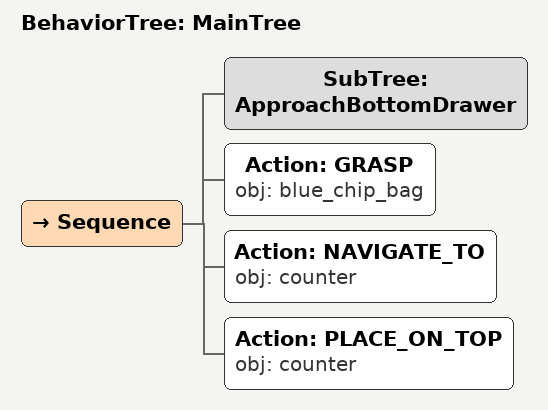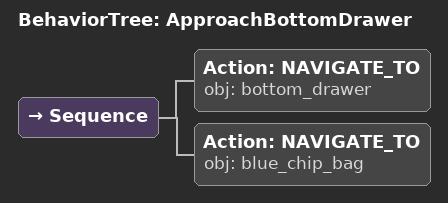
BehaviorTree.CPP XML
<root main_tree_to_execute="MainTree">
  <BehaviorTree ID="MainTree">
    <Sequence>
      <!-- Execute subtree ApproachBottomDrawer -->
      <SubTree ID="ApproachBottomDrawer" />
      <!-- Grasp blue_chip_bag -->
      <Action ID="GRASP" obj="blue_chip_bag" />
      <!-- Navigate to counter -->
      <Action ID="NAVIGATE_TO" obj="counter" />
      <!-- Place on counter -->
      <Action ID="PLACE_ON_TOP" obj="counter" />
    </Sequence>
  </BehaviorTree>
  <!-- Subtree definition ApproachBottomDrawer -->
  <BehaviorTree ID="ApproachBottomDrawer">
    <Sequence>
      <!-- Navigate to bottom_drawer -->
      <Action ID="NAVIGATE_TO" obj="bottom_drawer" />
      <!-- Navigate to blue_chip_bag -->
      <Action ID="NAVIGATE_TO" obj="blue_chip_bag" />
    </Sequence>
  </BehaviorTree>
</root>
